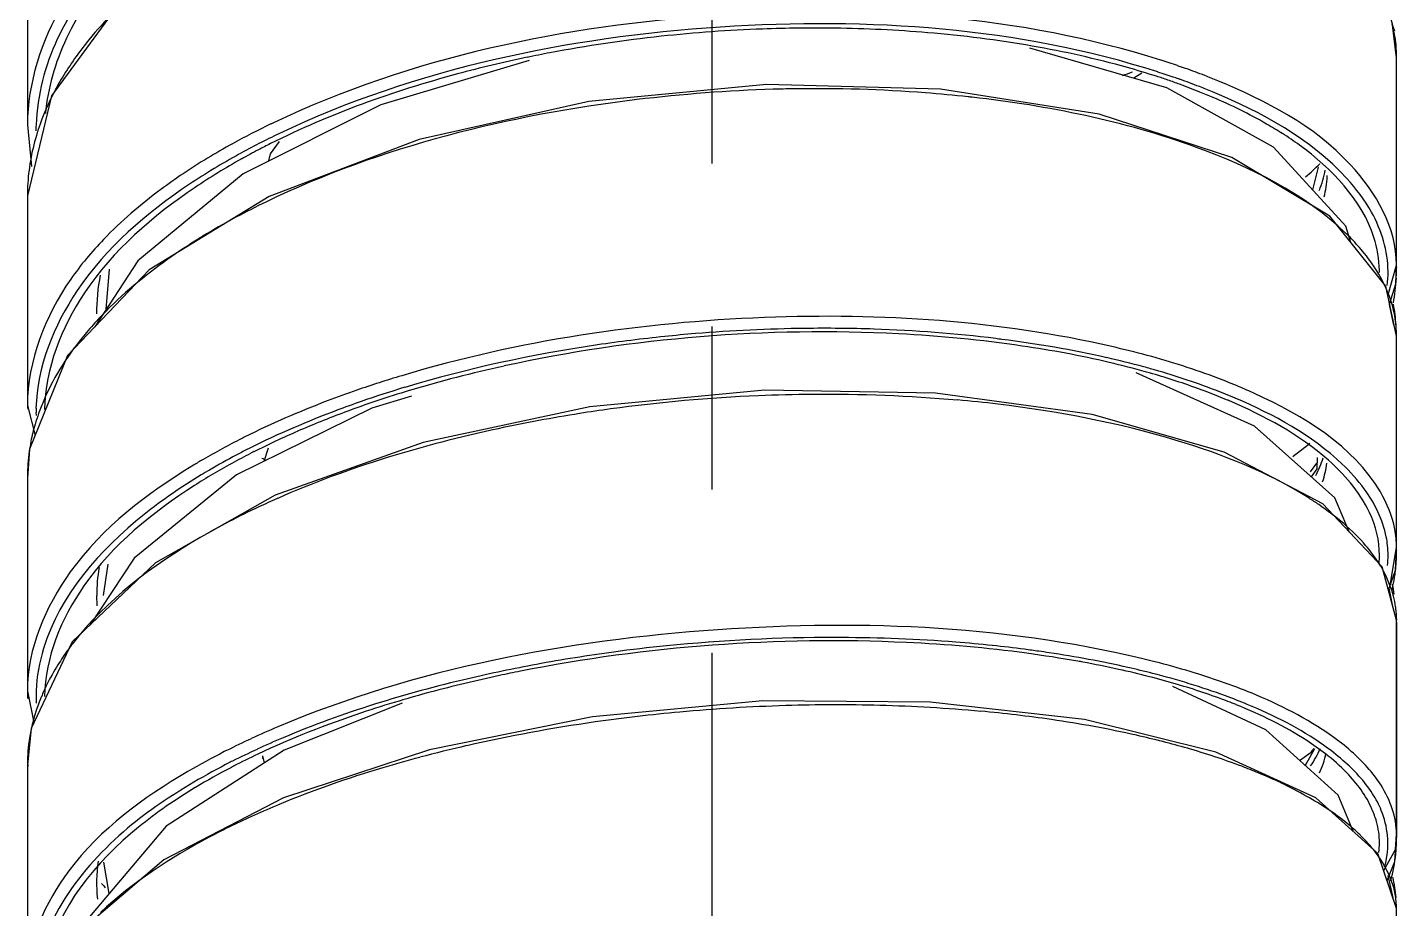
# Model space of a CAD drawing. Header units: millimetres. Extents: x 601 to 1195, y -13 to 407.
# Drawn here: x 716.41 to 727.08, y 334.4 to 341.26 of the extents above; entities that cross this region are included whole.
import ezdxf

# ---------------------------------------------------------------- set-up
doc = ezdxf.new("R2010")
doc.units = ezdxf.units.MM
doc.header["$LTSCALE"] = 0.1
doc.linetypes.add('CENTERX2', pattern=[101.6, 63.5, -12.7, 12.7, -12.7])
doc.layers.add('CENTER', color=1, linetype='CENTERX2')

msp = doc.modelspace()

# ---------------------------------------------------------------- linework, layer by layer
at = {"color": 7, "linetype": 'Continuous'}
for p, q in [((716.413, 342.101), (716.413, 340.497)), ((717.109, 341.418), (716.6, 340.725)), ((727.079, 341.022), (727.044, 341.298)), ((727.066, 341.228), (727.046, 341.284)), ((725.29, 340.787), (724.222, 341.097)), ((727.079, 341.006), (727.078, 341.035)), ((727.079, 339.393), (727.079, 341.027)), ((720.321, 341), (719.167, 340.655)), ((725.094, 340.902), (725.032, 340.862)), ((716.6, 340.725), (716.413, 339.946)), ((726.121, 340.325), (725.29, 340.787)), ((719.167, 340.655), (718.093, 340.118)), ((716.413, 340.498), (716.444, 340.175)), ((726.683, 339.711), (726.121, 340.325)), ((726.559, 339.789), (725.796, 340.245)), ((726.468, 340.169), (726.425, 339.993)), ((716.413, 339.947), (716.413, 338.691)), ((716.413, 339.928), (716.413, 338.294)), ((718.296, 339.941), (717.362, 339.37)), ((726.995, 339.243), (726.559, 339.789)), ((726.724, 339.582), (726.683, 339.711)), ((717.362, 339.37), (716.725, 338.702)), ((717.027, 339.062), (717.053, 339.376)), ((727.011, 339.168), (727.079, 339.407)), ((727.074, 339.261), (727.079, 339.398)), ((727.079, 338.853), (726.995, 339.243)), ((727.025, 339.104), (727.074, 339.261)), ((727.057, 338.94), (727.024, 339.101)), ((727.079, 337.206), (727.079, 338.854)), ((727.079, 338.853), (727.079, 338.854)), ((727.079, 338.832), (727.079, 338.837)), ((716.725, 338.702), (716.43, 337.975)), ((725.973, 338.154), (725.051, 338.568)), ((719.404, 338.386), (719.095, 338.294)), ((727.079, 337.188), (727.079, 338.448)), ((716.413, 338.315), (716.413, 338.313)), ((716.413, 338.315), (716.473, 338.081)), ((716.413, 338.311), (716.413, 338.294)), ((716.413, 338.311), (716.416, 338.286)), ((719.095, 338.294), (718.042, 337.774)), ((726.597, 337.596), (725.973, 338.154)), ((716.43, 337.975), (716.413, 337.748)), ((718.258, 337.881), (718.29, 337.985)), ((719.495, 338.027), (718.342, 337.615)), ((726.41, 337.798), (726.459, 337.866)), ((726.458, 337.82), (726.414, 337.759)), ((726.46, 337.909), (726.458, 337.82)), ((716.413, 337.754), (716.413, 336.476)), ((716.413, 337.736), (716.413, 336.073)), ((718.342, 337.615), (717.411, 337.089)), ((726.966, 337.058), (726.505, 337.547)), ((726.713, 337.326), (726.597, 337.596)), ((727.031, 336.928), (727.079, 337.21)), ((727.071, 337.033), (727.079, 337.195)), ((717.411, 337.089), (716.763, 336.473)), ((717.005, 336.835), (717.042, 337.078)), ((727.079, 336.643), (726.966, 337.058)), ((727.016, 336.877), (727.071, 337.033)), ((727.054, 336.737), (727.021, 336.891)), ((727.079, 334.967), (727.079, 336.643)), ((727.08, 334.95), (727.08, 336.626)), ((727.08, 336.621), (727.08, 336.626)), ((716.413, 336.476), (716.413, 336.09)), ((716.763, 336.473), (716.442, 335.799)), ((726.06, 335.788), (725.335, 336.126)), ((716.413, 336.091), (716.413, 336.073)), ((716.413, 336.091), (716.422, 336.03)), ((716.413, 336.09), (716.464, 335.845)), ((719.332, 335.995), (718.413, 335.63)), ((716.442, 335.799), (716.413, 335.517)), ((720.816, 335.889), (719.545, 335.634)), ((726.623, 335.279), (726.06, 335.788)), ((718.26, 335.531), (718.246, 335.586)), ((718.246, 335.566), (718.247, 335.581)), ((719.545, 335.634), (718.409, 335.258)), ((726.324, 335.549), (726.415, 335.614)), ((726.441, 335.641), (726.367, 335.51)), ((726.415, 335.614), (726.436, 335.644)), ((716.413, 335.524), (716.413, 333.835)), ((716.418, 335.517), (716.413, 335.501)), ((716.413, 335.505), (716.413, 333.816)), ((718.409, 335.258), (717.477, 334.776)), ((726.934, 334.826), (726.449, 335.26)), ((726.74, 334.999), (726.623, 335.279)), ((727.066, 334.763), (727.079, 334.96)), ((727.071, 334.857), (727.079, 334.975)), ((727.079, 334.967), (727.079, 334.975)), ((726.979, 334.692), (727.071, 334.857)), ((717.477, 334.776), (716.81, 334.21)), ((717.051, 334.514), (717.009, 334.759)), ((727.079, 334.397), (726.934, 334.826)), ((727.006, 334.615), (727.066, 334.763)), ((727.054, 334.481), (727.014, 334.653)), ((727.079, 332.694), (727.079, 334.397))]:
    msp.add_line(p, q, dxfattribs=at)
for points in [[(725.796, 340.245), (724.762, 340.582), (723.526, 340.777), (722.171, 340.813), (720.786, 340.682), (719.464, 340.386), (718.296, 339.941)], [(718.295, 340.219), (718.308, 340.273), (718.376, 340.37)], [(718.093, 340.118), (717.273, 339.44), (716.939, 338.927)], [(724.707, 338.245), (723.488, 338.411), (722.155, 338.432), (720.794, 338.304), (719.495, 338.027)], [(726.505, 337.547), (725.735, 337.95), (724.707, 338.245)], [(718.042, 337.774), (717.246, 337.125), (716.902, 336.605)], [(726.449, 335.26), (725.67, 335.614), (724.647, 335.868), (723.447, 336.005), (722.143, 336.014), (720.816, 335.889)], [(718.413, 335.63), (717.495, 335.038), (716.84, 334.266)]]:
    msp.add_lwpolyline(points, dxfattribs=at)
for centre, radius, start, end in [((722.554, 329.999), 11.254, 92.1099, 96.1347), ((722.546, 330.256), 10.997, 89.1796, 92.1181), ((722.557, 330.79), 10.463, 85.2346, 89.1966), ((722.504, 330.423), 10.827, 96.1116, 100.7534), ((722.671, 332.06), 9.188, 80.1631, 85.2818), ((726.061, 341.025), 1.019, 7.9914, 9.2909), ((726.07, 341.026), 1.01, 5.722, 7.9927), ((726.076, 341.027), 1.004, 5.0778, 5.7202), ((722.42, 330.89), 10.353, 100.7779, 101.7826), ((726.082, 341.027), 0.997, 359.9738, 5.0801), ((723.17, 345.611), 5.05, 290.557, 291.5092), ((723.447, 335.345), 5.841, 71.0077, 72.3274), ((723.442, 335.312), 5.969, 71.1296, 72.4269), ((723.536, 335.588), 5.677, 70.4497, 71.1245), ((723.639, 335.875), 5.373, 68.7714, 70.4585), ((718.217, 340.43), 1.671, 164.3687, 174.5713), ((718.544, 339.75), 2.17, 149.3748, 151.5252), ((723.447, 335.44), 5.716, 71.1023, 72.0493), ((723.527, 335.672), 5.47, 70.0987, 71.1028), ((723.531, 335.59), 5.582, 70.5482, 71.0012), ((723.648, 336.003), 5.117, 68.2189, 70.1086), ((723.625, 335.853), 5.303, 68.7937, 70.5591), ((723.765, 336.2), 5.024, 67.5199, 68.7666), ((718.491, 339.779), 2.109, 151.5336, 151.9896), ((722.564, 329.183), 11.598, 90.9204, 91.6777), ((722.66, 330.914), 9.863, 83.5238, 83.7033), ((723.754, 336.187), 4.945, 67.5189, 68.7881), ((723.787, 336.352), 4.741, 66.8709, 68.212), ((718.098, 340.438), 1.619, 177.8773, 179.4874), ((720.933, 335.039), 6.064, 115.6296, 118.816), ((721.106, 334.687), 6.455, 115.4688, 115.6613), ((718.202, 339.904), 1.794, 161.8159, 162.6639), ((720.961, 334.993), 6.022, 115.4556, 118.7829), ((724.724, 338.138), 2.722, 54.0316, 57.4248), ((720.834, 335.303), 5.647, 117.6599, 119.1878), ((720.971, 335.042), 5.942, 116.6383, 117.6633), ((720.516, 335.861), 5.005, 119.1199, 123.9767), ((724.914, 341.796), 2.24, 310.5597, 314.3853), ((725.73, 340.134), 0.81, 357.1991, 357.9377), ((718.001, 339.946), 1.588, 176.3658, 179.9546), ((720.421, 335.297), 5.077, 120.8306, 121.8426), ((725.424, 338.342), 1.82, 44.2432, 46.2862), ((725.57, 338.482), 1.617, 39.0455, 44.2998), ((718.389, 339.044), 1.437, 168.582, 180.6957), ((726.089, 339.351), 0.857, 359.9839, 1.0014), ((726.135, 339.351), 0.878, 353.2161, 0.3244), ((725.527, 339.393), 1.552, 356.7616, 357.5273), ((725.531, 339.393), 1.549, 357.5267, 0.0291), ((725.505, 339.394), 1.575, 349.7327, 356.7407), ((725.535, 338.835), 1.544, 3.9402, 9.9779), ((719.107, 336.984), 2.932, 135.2269, 136.9425), ((726.184, 338.849), 0.896, 10.2815, 14.1472), ((726.214, 338.854), 0.865, 359.9793, 10.2818), ((718.939, 337.14), 2.702, 136.9238, 140.2309), ((722.62, 326.797), 12.118, 90.7125, 94.745), ((722.617, 327.134), 11.781, 88.0968, 90.7179), ((722.664, 328.244), 10.67, 83.0405, 88.1514), ((722.622, 326.764), 12.151, 94.7415, 95.8768), ((722.761, 329.133), 9.775, 82.689, 82.9736), ((723.247, 331.751), 7.112, 74.8211, 77.2117), ((723.253, 331.746), 7.208, 74.8498, 77.1191), ((722.216, 329.032), 9.814, 102.2847, 106.7438), ((723.268, 331.946), 6.885, 74.3048, 76.8025), ((723.371, 332.218), 6.629, 74.325, 74.7992), ((723.562, 332.976), 5.814, 70.5343, 74.3448), ((721.873, 330.06), 8.859, 106.6861, 109.0695), ((721.877, 330.074), 8.753, 106.7554, 109.0972), ((723.898, 333.933), 4.799, 67.2338, 70.5118), ((724.182, 334.502), 4.296, 65.3718, 67.0995), ((718.109, 337.683), 1.706, 156.4234, 160.0566), ((721.836, 330.299), 8.492, 106.756, 110.3323), ((722.636, 325.964), 12.437, 92.428, 97.7658), ((722.64, 325.98), 12.421, 90.5267, 92.448), ((722.643, 326.79), 11.61, 84.9822, 90.578), ((722.736, 327.956), 10.442, 83.191, 84.9336), ((724.058, 334.323), 4.378, 66.9508, 67.1878), ((718.012, 337.718), 1.603, 160.5588, 163.7335), ((717.924, 338.254), 1.444, 178.4807, 179.3344), ((717.921, 338.254), 1.441, 179.3344, 180.0428), ((717.921, 338.254), 1.441, 180.0429, 180.7083), ((718.054, 337.704), 1.648, 160.0756, 160.5705), ((721.437, 331.379), 7.34, 110.3394, 113.4311), ((721.663, 330.697), 8.094, 109.1106, 110.5323), ((722.585, 326.37), 12.028, 97.7834, 98.9414), ((717.941, 337.739), 1.53, 163.7276, 168.8356), ((717.877, 337.751), 1.464, 168.8354, 176.7241), ((720.601, 333.064), 5.592, 116.7698, 120.2741), ((720.833, 332.616), 6.097, 116.5611, 116.8171), ((721.049, 332.274), 6.364, 113.4286, 116.8215), ((720.557, 333.15), 5.4, 117.7799, 120.3143), ((720.721, 332.927), 5.634, 117.1465, 118.8264), ((720.768, 332.754), 5.849, 116.8987, 117.8017), ((720.841, 332.612), 6.009, 116.6444, 116.9016), ((720.834, 332.709), 5.88, 116.8616, 117.1565), ((724.844, 339.912), 2.452, 305.5605, 309.5231), ((717.847, 337.754), 1.434, 176.7537, 179.981), ((720.326, 333.542), 5.041, 120.3191, 121.3002), ((720.406, 333.491), 4.988, 118.7816, 122.6561), ((720.894, 342.933), 5.686, 242.1762, 242.557), ((720.354, 333.5), 4.995, 120.3372, 121.191), ((721.044, 331.499), 6.656, 113.7551, 115.156), ((725.011, 335.396), 2.597, 55.7423, 57.7222), ((726.255, 337.146), 0.758, 5.9651, 10.9509), ((726.31, 337.206), 0.769, 0.2601, 10.9082), ((726.263, 337.147), 0.75, 353.9838, 5.9271), ((725.694, 337.189), 1.386, 359.0499, 359.9804), ((726.032, 336.508), 1.078, 31.3938, 33.9342), ((726.211, 337.147), 0.735, 355.4878, 0.0159), ((726.07, 336.531), 1.033, 30.7196, 31.3804), ((725.691, 337.189), 1.389, 353.2675, 359.0445), ((718.236, 336.835), 1.283, 170.2677, 180.0212), ((725.66, 337.193), 1.42, 348.4459, 352.2608), ((725.682, 337.19), 1.398, 352.2702, 353.2689), ((725.631, 337.199), 1.45, 347.2364, 348.4535), ((725.675, 336.619), 1.405, 9.2739, 12.4663), ((718.216, 336.836), 1.264, 180.06, 181.5424), ((718.217, 336.836), 1.265, 181.5427, 183.7351), ((726.336, 336.641), 0.744, 7.1479, 8.1544), ((726.346, 336.642), 0.734, 0.0833, 7.1546), ((725.731, 336.626), 1.348, 359.9844, 0.9872), ((718.426, 335.177), 2.098, 142.4084, 145.8816), ((722.675, 323.711), 12.796, 95.7606, 97.6103), ((722.702, 323.477), 13.031, 89.9675, 95.7756), ((722.699, 323.932), 12.576, 89.7556, 89.9524), ((722.859, 326.252), 10.249, 82.5953, 84.0005), ((718.294, 335.267), 1.938, 145.9016, 147.9791), ((722.612, 324.169), 12.333, 97.6, 100.4309), ((722.921, 326.733), 9.764, 81.9269, 82.5889), ((722.988, 327.325), 9.14, 79.8676, 82.3946), ((722.954, 326.969), 9.526, 81.4372, 81.9263), ((723.105, 327.999), 8.457, 79.5771, 79.8394), ((718.149, 335.356), 1.768, 147.9294, 153.7992), ((722.441, 325.202), 11.258, 101.2044, 102.047), ((723.194, 328.47), 7.977, 77.5489, 79.5945), ((723.369, 329.264), 7.164, 75.5758, 77.5491), ((723.59, 329.964), 6.554, 73.3155, 75.8008), ((718.007, 335.427), 1.609, 153.8444, 157.3492), ((722.3, 325.841), 10.603, 102.0229, 105.0284), ((723.564, 330.019), 6.384, 73.547, 75.5779), ((717.115, 336.074), 0.701, 180.0323, 183.5693), ((717.778, 336.032), 1.298, 177.3811, 181.6164), ((717.952, 335.451), 1.549, 157.3675, 158.1012), ((722.076, 326.689), 9.726, 105.0469, 106.5335), ((724.183, 331.891), 4.412, 68.0954, 68.9763), ((722.703, 322.732), 13.25, 95.2272, 98.0989), ((722.725, 322.522), 13.461, 91.7159, 95.239), ((722.718, 322.856), 13.127, 88.5364, 91.7271), ((722.753, 324.028), 11.954, 84.7842, 88.5618), ((722.882, 325.453), 10.524, 81.7608, 84.7766), ((720.994, 329.58), 6.764, 112.8882, 114.8019), ((722.532, 323.868), 12.101, 98.056, 102.8711), ((720.746, 330.114), 6.175, 114.8008, 116.7654), ((721.009, 329.567), 6.688, 112.9111, 114.8143), ((723.614, 329.273), 6.631, 73.9278, 75.6381), ((717.682, 335.522), 1.269, 175.3952, 179.9483), ((720.379, 330.832), 5.369, 116.9357, 120.388), ((720.606, 330.397), 5.86, 116.7807, 116.9837), ((720.763, 330.097), 6.103, 114.8127, 116.7988), ((720.734, 330.246), 5.919, 115.2487, 117.3105), ((722.254, 325.122), 10.817, 102.9133, 104.9117), ((717.075, 335.505), 0.662, 178.9825, 180.0255), ((720.395, 330.816), 5.296, 116.9726, 120.4679), ((720.346, 330.987), 5.082, 117.4603, 121.0915), ((720.622, 330.38), 5.788, 116.8144, 117.0218), ((720.585, 330.539), 5.59, 117.3282, 117.5156), ((724.519, 331.877), 3.872, 64.6082, 67.4867), ((724.815, 332.495), 3.186, 60.5673, 64.6451), ((721.032, 328.79), 6.946, 112.4969, 114.228), ((725.652, 333.782), 1.648, 48.4507, 50.7663), ((725.76, 333.904), 1.486, 45.836, 48.4527), ((725.845, 334.95), 1.234, 356.7423, 359.3022), ((725.847, 334.95), 1.232, 359.3029, 359.9837), ((726.327, 334.907), 0.619, 353.2082, 359.9652), ((725.833, 334.951), 1.247, 353.9514, 354.4978), ((725.837, 334.951), 1.243, 354.4975, 355.692), ((725.841, 334.951), 1.239, 355.6921, 356.743), ((718.089, 334.591), 1.137, 171.1789, 186.0616), ((726.334, 334.916), 0.68, 343.4535, 347.1677), ((725.792, 334.957), 1.288, 344.5128, 353.8897), ((725.839, 334.371), 1.241, 5.1626, 12.4926), ((718.745, 336.104), 2.316, 220.7378, 221.8497), ((726.41, 334.382), 0.671, 14.0767, 19.2262), ((726.433, 334.388), 0.647, 13.3374, 14.0484), ((726.438, 334.389), 0.642, 12.4965, 13.3375), ((726.446, 334.391), 0.634, 10.8195, 12.4982), ((726.464, 334.394), 0.615, 0.3025, 10.8353)]:
    msp.add_arc(centre, radius, start, end, dxfattribs=at)
for points, knots in [([(716.901, 341.737), (716.823, 341.642), (716.562, 341.278), (716.414, 340.825), (716.413, 340.498)], [0, 0, 0, 0, 0.272152, 1, 1, 1, 1]), ([(716.961, 341.664), (716.909, 341.6), (716.724, 341.351), (716.587, 341.065), (716.531, 340.844)], [0, 0, 0, 0, 0.266364, 1, 1, 1, 1]), ([(717.008, 341.633), (716.96, 341.574), (716.792, 341.344), (716.664, 341.082), (716.608, 340.88)], [0, 0, 0, 0, 0.265149, 1, 1, 1, 1]), ([(725.244, 341.002), (724.144, 341.351), (721.753, 341.511), (719.404, 341.027), (718.33, 340.515)], [0, 0, 0, 0, 0.492349, 1, 1, 1, 1]), ([(725.22, 340.911), (724.132, 341.258), (721.764, 341.417), (719.437, 340.937), (718.372, 340.43)], [0, 0, 0, 0, 0.491901, 1, 1, 1, 1]), ([(720.306, 341.025), (720.124, 340.987), (719.439, 340.824), (718.77, 340.585), (718.307, 340.353)], [0, 0, 0, 0, 0.263916, 1, 1, 1, 1]), ([(725.209, 340.877), (725.134, 340.901), (724.815, 340.997), (724.49, 341.069), (724.24, 341.113)], [0, 0, 0, 0, 0.237916, 1, 1, 1, 1]), ([(727.079, 339.408), (727.08, 339.695), (726.694, 340.366), (726.062, 340.686), (725.686, 340.842)], [0, 0, 0, 0, 0.413311, 1, 1, 1, 1]), ([(722.224, 340.776), (721.869, 340.765), (720.519, 340.662), (719.17, 340.332), (718.27, 339.898)], [0, 0, 0, 0, 0.262563, 1, 1, 1, 1]), ([(723.742, 340.717), (723.632, 340.729), (723.178, 340.772), (722.722, 340.785), (722.378, 340.779)], [0, 0, 0, 0, 0.243791, 1, 1, 1, 1]), ([(726.682, 339.657), (726.359, 339.966), (725.39, 340.442), (724.366, 340.647), (723.773, 340.714)], [0, 0, 0, 0, 0.428045, 1, 1, 1, 1]), ([(726.884, 339.82), (726.831, 339.914), (726.511, 340.335), (726.028, 340.598), (725.645, 340.756)], [0, 0, 0, 0, 0.206313, 1, 1, 1, 1]), ([(726.189, 340.431), (726.149, 340.457), (725.975, 340.562), (725.792, 340.652), (725.649, 340.713)], [0, 0, 0, 0, 0.235756, 1, 1, 1, 1]), ([(726.946, 339.366), (726.944, 339.452), (726.876, 339.848), (726.572, 340.16), (726.323, 340.341)], [0, 0, 0, 0, 0.219498, 1, 1, 1, 1]), ([(717.626, 340.119), (717.568, 340.079), (717.348, 339.925), (717.144, 339.75), (717.007, 339.607)], [0, 0, 0, 0, 0.26378, 1, 1, 1, 1]), ([(717.677, 340.037), (717.343, 339.813), (716.776, 339.334), (716.489, 338.615), (716.48, 338.292)], [0, 0, 0, 0, 0.553927, 1, 1, 1, 1]), ([(717.719, 340.011), (717.39, 339.789), (716.831, 339.313), (716.553, 338.602), (716.547, 338.283)], [0, 0, 0, 0, 0.553633, 1, 1, 1, 1]), ([(717.007, 339.607), (716.914, 339.51), (716.604, 339.145), (716.414, 338.661), (716.413, 338.315)], [0, 0, 0, 0, 0.279169, 1, 1, 1, 1]), ([(717.743, 339.609), (717.675, 339.567), (717.421, 339.4), (717.183, 339.208), (717.026, 339.049)], [0, 0, 0, 0, 0.265465, 1, 1, 1, 1]), ([(724.86, 338.773), (723.978, 338.975), (722.101, 339.096), (720.243, 338.82), (719.33, 338.546)], [0, 0, 0, 0, 0.486956, 1, 1, 1, 1]), ([(724.163, 338.777), (723.844, 338.825), (722.499, 338.951), (721.131, 338.841), (720.128, 338.622)], [0, 0, 0, 0, 0.238856, 1, 1, 1, 1]), ([(721.378, 338.851), (721.202, 338.833), (720.52, 338.748), (719.844, 338.603), (719.354, 338.455)], [0, 0, 0, 0, 0.256166, 1, 1, 1, 1]), ([(725.854, 338.46), (725.799, 338.483), (725.564, 338.577), (725.323, 338.653), (725.137, 338.704)], [0, 0, 0, 0, 0.236461, 1, 1, 1, 1]), ([(725.823, 338.371), (725.772, 338.392), (725.556, 338.48), (725.333, 338.552), (725.162, 338.6)], [0, 0, 0, 0, 0.236974, 1, 1, 1, 1]), ([(718.979, 338.433), (718.902, 338.406), (718.605, 338.299), (718.315, 338.173), (718.106, 338.069)], [0, 0, 0, 0, 0.259381, 1, 1, 1, 1]), ([(726.72, 337.712), (726.668, 337.775), (726.396, 338.048), (726.049, 338.233), (725.772, 338.352)], [0, 0, 0, 0, 0.212676, 1, 1, 1, 1]), ([(726.828, 337.664), (726.777, 337.734), (726.497, 338.04), (726.123, 338.243), (725.823, 338.371)], [0, 0, 0, 0, 0.209814, 1, 1, 1, 1]), ([(727.065, 337.352), (727.046, 337.453), (726.841, 337.943), (726.35, 338.235), (725.972, 338.408)], [0, 0, 0, 0, 0.199369, 1, 1, 1, 1]), ([(720.715, 338.251), (720.503, 338.218), (719.701, 338.069), (718.912, 337.833), (718.363, 337.591)], [0, 0, 0, 0, 0.263987, 1, 1, 1, 1]), ([(726.398, 337.592), (726.08, 337.793), (725.28, 338.11), (724.443, 338.267), (723.974, 338.324)], [0, 0, 0, 0, 0.443287, 1, 1, 1, 1]), ([(717.707, 337.849), (717.346, 337.629), (716.731, 337.166), (716.413, 336.42), (716.413, 336.092)], [0, 0, 0, 0, 0.563373, 1, 1, 1, 1]), ([(717.767, 337.774), (717.613, 337.68), (717.108, 337.337), (716.665, 336.839), (716.539, 336.423)], [0, 0, 0, 0, 0.293411, 1, 1, 1, 1]), ([(717.715, 337.691), (717.388, 337.481), (716.835, 337.039), (716.551, 336.353), (716.547, 336.049)], [0, 0, 0, 0, 0.559816, 1, 1, 1, 1]), ([(718.215, 337.524), (718.06, 337.451), (717.526, 337.174), (717.027, 336.799), (716.764, 336.457)], [0, 0, 0, 0, 0.283905, 1, 1, 1, 1]), ([(726.926, 337.11), (726.9, 337.149), (726.772, 337.315), (726.607, 337.451), (726.473, 337.543)], [0, 0, 0, 0, 0.225445, 1, 1, 1, 1]), ([(725.197, 336.318), (724.094, 336.598), (721.751, 336.698), (719.441, 336.267), (718.363, 335.811)], [0, 0, 0, 0, 0.49321, 1, 1, 1, 1]), ([(724.198, 336.385), (723.887, 336.427), (722.572, 336.539), (721.24, 336.44), (720.254, 336.245)], [0, 0, 0, 0, 0.237931, 1, 1, 1, 1]), ([(723.93, 336.445), (723.835, 336.455), (723.444, 336.491), (723.05, 336.506), (722.753, 336.507)], [0, 0, 0, 0, 0.24313, 1, 1, 1, 1]), ([(725.178, 336.228), (725.114, 336.244), (724.848, 336.308), (724.578, 336.358), (724.372, 336.389)], [0, 0, 0, 0, 0.239305, 1, 1, 1, 1]), ([(720.379, 336.298), (720.201, 336.265), (719.53, 336.125), (718.87, 335.923), (718.405, 335.727)], [0, 0, 0, 0, 0.263794, 1, 1, 1, 1]), ([(725.916, 335.987), (725.86, 336.01), (725.618, 336.104), (725.37, 336.179), (725.178, 336.228)], [0, 0, 0, 0, 0.234069, 1, 1, 1, 1]), ([(719.308, 336.013), (719.21, 335.984), (718.837, 335.866), (718.471, 335.723), (718.209, 335.599)], [0, 0, 0, 0, 0.261787, 1, 1, 1, 1]), ([(726.726, 335.621), (726.677, 335.664), (726.44, 335.848), (726.169, 335.984), (725.953, 336.073)], [0, 0, 0, 0, 0.219321, 1, 1, 1, 1]), ([(726.525, 335.602), (726.478, 335.638), (726.261, 335.791), (726.02, 335.907), (725.829, 335.984)], [0, 0, 0, 0, 0.223072, 1, 1, 1, 1]), ([(726.661, 335.551), (726.613, 335.593), (726.385, 335.77), (726.124, 335.901), (725.916, 335.987)], [0, 0, 0, 0, 0.219744, 1, 1, 1, 1]), ([(725.258, 335.697), (725.19, 335.714), (724.903, 335.783), (724.612, 335.836), (724.39, 335.868)], [0, 0, 0, 0, 0.238365, 1, 1, 1, 1]), ([(719.47, 335.574), (719.374, 335.549), (719.003, 335.444), (718.638, 335.317), (718.374, 335.208)], [0, 0, 0, 0, 0.260042, 1, 1, 1, 1]), ([(726.002, 335.453), (725.959, 335.471), (725.778, 335.543), (725.592, 335.604), (725.449, 335.645)], [0, 0, 0, 0, 0.237055, 1, 1, 1, 1]), ([(717.663, 335.463), (717.317, 335.26), (716.73, 334.839), (716.414, 334.141), (716.413, 333.837)], [0, 0, 0, 0, 0.569024, 1, 1, 1, 1]), ([(717.71, 335.38), (717.529, 335.274), (716.974, 334.906), (716.496, 334.279), (716.48, 333.811)], [0, 0, 0, 0, 0.308576, 1, 1, 1, 1]), ([(726.923, 335.076), (726.913, 335.108), (726.863, 335.248), (726.771, 335.371), (726.692, 335.453)], [0, 0, 0, 0, 0.230227, 1, 1, 1, 1]), ([(717.721, 335.339), (717.567, 335.246), (717.078, 334.914), (716.648, 334.406), (716.568, 333.995)], [0, 0, 0, 0, 0.300565, 1, 1, 1, 1]), ([(726.997, 334.765), (727.026, 334.894), (727.005, 335.09), (726.919, 335.249), (726.893, 335.29)], [0, 0, 0, 0, 0.731379, 1, 1, 1, 1]), ([(718.181, 335.124), (718.062, 335.071), (717.636, 334.863), (717.233, 334.601), (716.983, 334.367)], [0, 0, 0, 0, 0.276698, 1, 1, 1, 1])]:
    msp.add_open_spline(points, degree=3, knots=knots, dxfattribs=at)
for points in [[(717.27, 341.547), (717.125, 341.422), (716.99, 341.284), (716.87, 341.134)], [(727.066, 341.189), (727.054, 341.265), (727.033, 341.34), (727.005, 341.411)], [(716.87, 341.134), (716.8, 341.045), (716.735, 340.952), (716.677, 340.855)], [(716.531, 340.844), (716.502, 340.731), (716.485, 340.615), (716.481, 340.498)], [(716.629, 340.769), (716.577, 340.672), (716.533, 340.569), (716.498, 340.464)], [(716.49, 340.439), (716.45, 340.312), (716.425, 340.179), (716.416, 340.046)], [(718.01, 340.352), (717.879, 340.279), (717.751, 340.202), (717.626, 340.119)], [(718.061, 340.27), (717.93, 340.198), (717.802, 340.121), (717.677, 340.037)], [(726.478, 339.989), (726.498, 340.04), (726.513, 340.094), (726.524, 340.147)], [(726.516, 339.938), (726.528, 339.989), (726.536, 340.042), (726.539, 340.095)], [(718.27, 339.898), (718.117, 339.824), (717.966, 339.743), (717.82, 339.656)], [(727.013, 339.356), (727.012, 339.516), (726.962, 339.68), (726.884, 339.82)], [(726.954, 339.313), (726.917, 339.379), (726.874, 339.442), (726.826, 339.501)], [(727.053, 339.068), (727.031, 339.153), (726.997, 339.236), (726.954, 339.313)], [(716.862, 338.869), (716.735, 338.717), (716.624, 338.547), (716.545, 338.366)], [(724.821, 338.686), (724.552, 338.747), (724.279, 338.794), (724.005, 338.829)], [(724.84, 338.649), (724.616, 338.702), (724.39, 338.744), (724.163, 338.777)], [(718.825, 338.277), (718.594, 338.19), (718.366, 338.093), (718.146, 337.982)], [(726.451, 337.769), (726.473, 337.813), (726.492, 337.859), (726.507, 337.906)], [(726.503, 337.72), (726.519, 337.767), (726.53, 337.817), (726.535, 337.866)], [(726.869, 337.48), (726.83, 337.563), (726.779, 337.641), (726.72, 337.712)], [(726.999, 337.29), (726.973, 337.425), (726.909, 337.553), (726.828, 337.664)], [(726.946, 337.147), (726.946, 337.261), (726.918, 337.377), (726.869, 337.48)], [(727.072, 336.747), (727.056, 336.856), (727.015, 336.964), (726.958, 337.059)], [(716.539, 336.423), (716.506, 336.316), (716.486, 336.203), (716.481, 336.091)], [(725.953, 336.073), (725.796, 336.137), (725.634, 336.193), (725.471, 336.242)], [(725.766, 336.009), (725.636, 336.059), (725.505, 336.103), (725.372, 336.142)], [(716.514, 336.029), (716.463, 335.9), (716.428, 335.762), (716.417, 335.624)], [(726.41, 335.508), (726.439, 335.55), (726.464, 335.595), (726.485, 335.642)], [(726.479, 335.453), (726.502, 335.502), (726.519, 335.553), (726.529, 335.606)], [(726.692, 335.453), (726.64, 335.507), (726.584, 335.556), (726.525, 335.602)], [(726.958, 335.357), (726.895, 335.456), (726.814, 335.544), (726.726, 335.621)], [(726.893, 335.29), (726.83, 335.388), (726.749, 335.475), (726.661, 335.551)], [(726.695, 335.059), (726.597, 335.139), (726.491, 335.208), (726.381, 335.27)], [(727.079, 334.975), (727.078, 335.108), (727.03, 335.244), (726.958, 335.357)], [(726.946, 334.907), (726.946, 334.963), (726.938, 335.021), (726.923, 335.076)], [(726.915, 334.835), (726.879, 334.883), (726.838, 334.928), (726.795, 334.969)], [(727.043, 334.603), (727.014, 334.686), (726.969, 334.765), (726.915, 334.835)]]:
    msp.add_open_spline(points, degree=3, dxfattribs=at)
at = {"layer": 'CENTER'}
msp.add_line((721.746, 387.189), (721.746, 82.203), dxfattribs=at)

doc.saveas('drawing.dxf')
